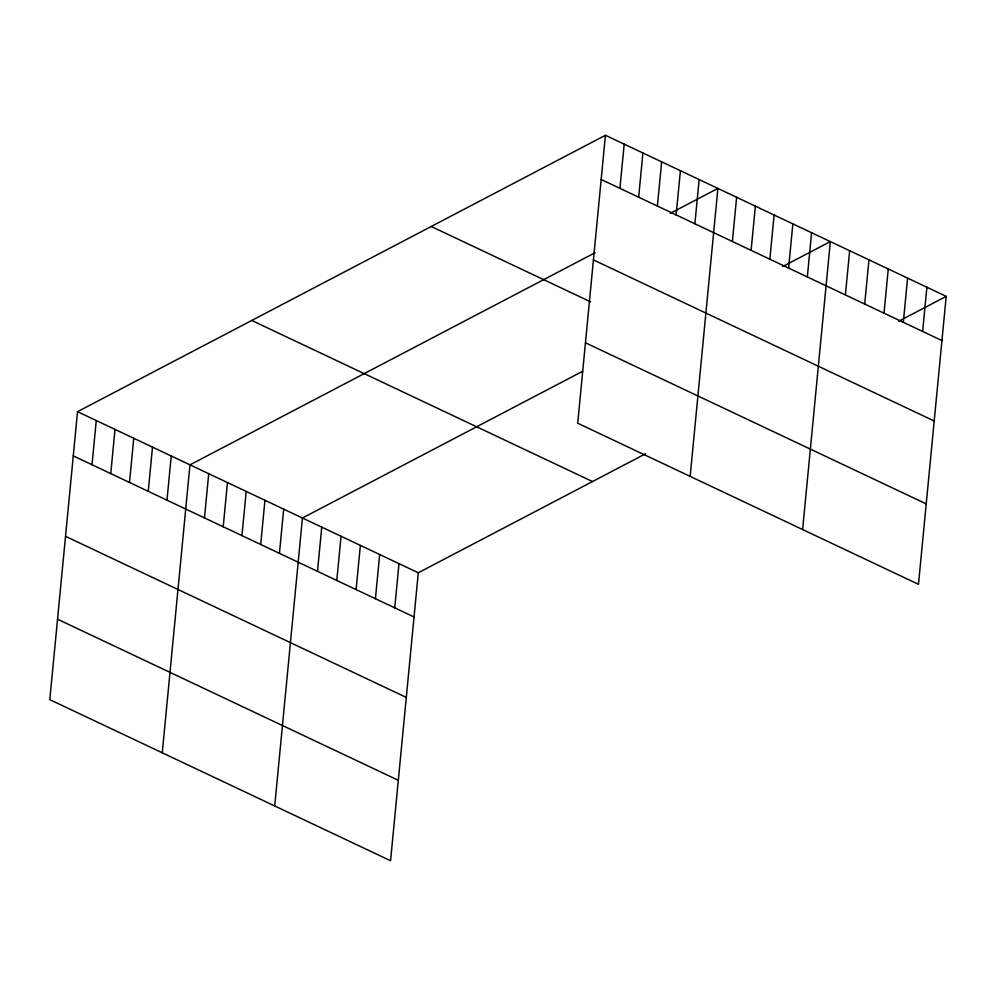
<?xml version="1.0" encoding="UTF-8"?>
<svg xmlns="http://www.w3.org/2000/svg" width="996" height="996" viewBox="0 0 996 996"><rect width="100%" height="100%" fill="white"/><g stroke="black" fill="none" stroke-linecap="round" stroke-linejoin="round"><path stroke-width="1.49" d="M605.431 135.269L577.705 423.225L918.474 584.316L946.2 296.36L605.431 135.269L77.526 411.684L49.8 699.64L390.569 860.731L418.295 572.775L645.533 453.79M92.018 464.746L96.263 420.549M110.755 473.598L115.013 429.401M129.492 482.462L133.75 438.265M148.242 491.327L152.5 447.117M166.979 500.179L171.237 455.981M162.248 752.802L189.975 464.846L595.147 252.698M204.466 517.908L208.724 473.698M223.204 526.76L227.462 482.562M241.953 535.624L246.211 491.426M260.691 544.488L264.948 500.278M279.44 553.34L283.686 509.143M274.709 805.951L302.435 518.007L582.697 371.259M317.487 571.331L321.745 527.133M336.797 580.456L341.055 536.259M356.107 589.582L360.365 545.385M375.417 598.721L379.675 554.511M394.727 607.846L398.985 563.649M619.923 188.331L624.181 144.134M638.66 197.196L642.918 152.998M657.397 206.048L661.655 161.85M676.147 214.912L680.405 170.714M694.884 223.776L699.142 179.579M690.153 476.387L717.892 188.431L670.37 213.306M732.371 241.493L736.629 197.295M751.109 250.357L755.366 206.147M769.858 259.209L774.116 215.012M788.595 268.073L792.853 223.876M807.345 276.938L811.591 232.728M802.614 529.548L830.34 241.592L782.831 266.467M845.392 294.916L849.65 250.718M864.702 304.054L868.96 259.844M884.012 313.18L888.27 268.982M903.322 322.306L907.58 278.108M922.632 331.431L926.89 287.234M898.691 321.235L946.2 296.36M601.173 179.479L941.942 340.57M593.429 259.906L934.198 420.997M431.218 226.49L590.528 301.8M585.449 342.786L926.218 503.876M251.739 320.463L592.508 481.554M77.526 411.684L418.295 572.775M73.268 455.882L414.037 616.972M65.524 536.321L406.293 697.412M57.544 619.201L398.313 780.291"/></g></svg>
